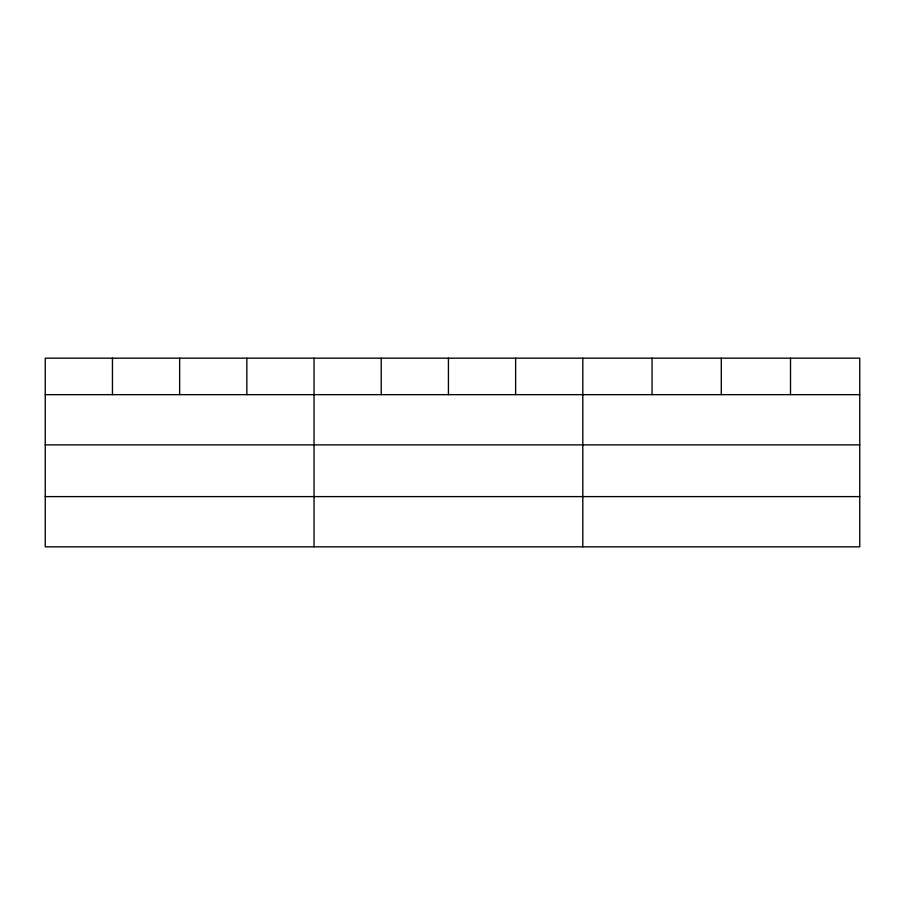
<?xml version="1.0" encoding="UTF-8"?>
<svg xmlns="http://www.w3.org/2000/svg" width="905" height="905" viewBox="0 0 905 905"><rect width="100%" height="100%" fill="white"/><g stroke="black" fill="none" stroke-linecap="round" stroke-linejoin="round"><path stroke-width="1.36" d="M859.75 444.875L859.75 358.176L45.25 358.176L45.25 546.824L859.75 546.824L859.75 444.875L45.25 444.875M45.25 394.659L859.75 394.659M45.25 496.607L859.75 496.607M790.518 358.176L790.518 394.659M721.285 358.176L721.285 394.659M652.053 358.176L652.053 394.659M582.82 358.176L582.82 546.824M515.624 358.176L515.624 394.659M448.428 358.176L448.428 394.659M381.231 358.176L381.231 394.659M314.035 358.176L314.035 546.824M246.839 358.176L246.839 394.659M179.643 358.176L179.643 394.659M112.446 358.176L112.446 394.659"/></g></svg>
